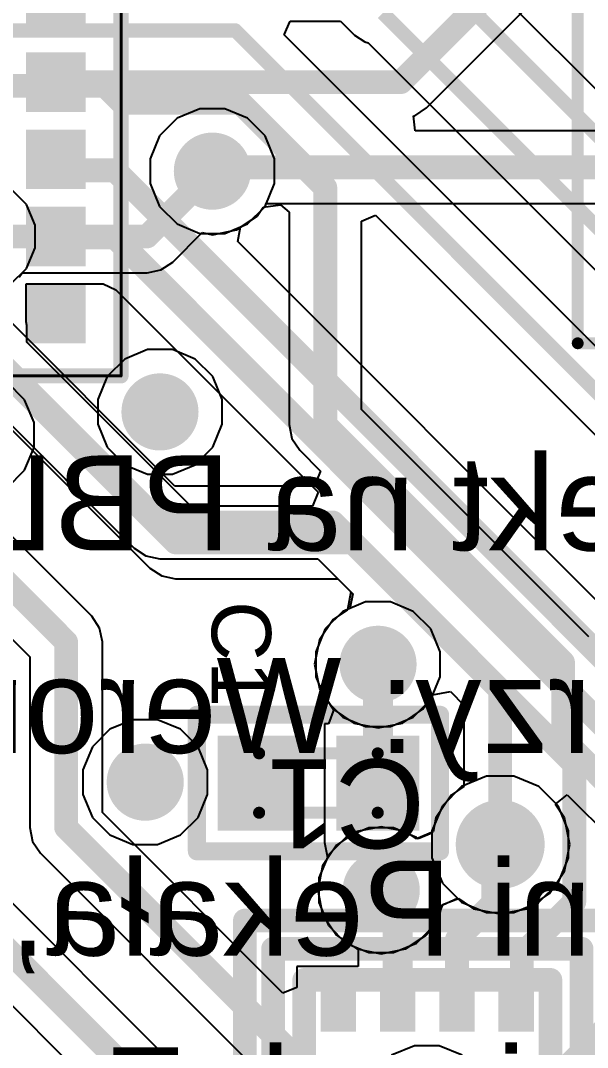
# Model space of a CAD drawing. Header units: inches. Extents: x 0.3 to 52.1, y -1.7 to 36.7.
# Drawn here: x 21.95 to 26.73, y 20.42 to 29.07 of the extents above; entities that cross this region are included whole.
import ezdxf

# ---------------------------------------------------------------- set-up
doc = ezdxf.new("R2010")
doc.units = ezdxf.units.IN
for name, color, linetype in [('Bottom Layer', 5, 'Continuous'), ('Bottom Overlay', 54, 'Continuous'), ('Internal1', 16, 'Continuous'), ('Internal2', 76, 'Continuous'), ('Top Assembly', 216, 'Continuous'), ('Top Component Outline', 6, 'Continuous'), ('Top Layer', 1, 'Continuous'), ('Top Overlay', 2, 'Continuous'), ('Top Paste', 8, 'Continuous'), ('Top Solder', 216, 'Continuous'), ('Via Holes', 16, 'Continuous')]:
    doc.layers.add(name, color=color, linetype=linetype)
doc.styles.add('Arial', font='', dxfattribs={"height": 0.2})
doc.styles.get('Arial').set_extended_font_data('Arial')

# ---------------------------------------------------------------- blocks, each defined once
blk = doc.blocks.new('ECS32712534BCTR_93')
at = {"layer": 'Top Layer'}
for points in [[(-1.8, -0.95), (-1.8, 0.95), (-0.7, 0.95), (-0.7, -0.95)], [(0.7, -0.95), (0.7, 0.95), (1.8, 0.95), (1.8, -0.95)]]:
    blk.add_hatch(color=1, dxfattribs=at).paths.add_polyline_path(points)
at = {"layer": 'Top Paste'}
for points in [[(-1.8, -0.95), (-1.8, 0.95), (-0.7, 0.95), (-0.7, -0.95)], [(0.7, -0.95), (0.7, 0.95), (1.8, 0.95), (1.8, -0.95)]]:
    blk.add_hatch(color=8, dxfattribs=at).paths.add_polyline_path(points)
at = {"layer": 'Top Solder'}
for points in [[(-1.85, -1), (-1.85, 1), (-0.65, 1), (-0.65, -1)], [(0.65, -1), (0.65, 1), (1.85, 1), (1.85, -1)]]:
    blk.add_hatch(color=216, dxfattribs=at).paths.add_polyline_path(points)
at = {"layer": 'Top Assembly'}
for points in [[(-2.8, -1.95, 0.1, 0.1, 0), (-2.8, 1.95, 0.1, 0.1, 0)], [(2.8, 1.95, 0.1, 0.1, 0), (-2.8, 1.95, 0.1, 0.1, 0)], [(2.8, -1.95, 0.1, 0.1, 0), (2.8, 1.95, 0.1, 0.1, 0)], [(2.8, -1.95, 0.1, 0.1, 0), (-2.8, -1.95, 0.1, 0.1, 0)]]:
    blk.add_lwpolyline(points, format="xyseb", dxfattribs=at)
for points in [[(-2.825, 1.95, 0.05, 0.05, 1), (-2.775, 1.95, 0.05, 0.05, 1)], [(-2.825, 1.95, 0.05, 0.05, 1), (-2.775, 1.95, 0.05, 0.05, 1)], [(2.775, 1.95, 0.05, 0.05, 1), (2.825, 1.95, 0.05, 0.05, 1)], [(2.775, 1.95, 0.05, 0.05, 1), (2.825, 1.95, 0.05, 0.05, 1)], [(-2.825, -1.95, 0.05, 0.05, 1), (-2.775, -1.95, 0.05, 0.05, 1)], [(-2.825, -1.95, 0.05, 0.05, 1), (-2.775, -1.95, 0.05, 0.05, 1)], [(2.775, -1.95, 0.05, 0.05, 1), (2.825, -1.95, 0.05, 0.05, 1)], [(2.775, -1.95, 0.05, 0.05, 1), (2.825, -1.95, 0.05, 0.05, 1)]]:
    blk.add_lwpolyline(points, format="xyseb", close=True, dxfattribs=at)
at = {"layer": 'Top Component Outline'}
for points in [[(-1.6, -0.75, 0.1, 0.1, 0), (-1.6, 0.75, 0.1, 0.1, 0)], [(1.6, 0.75, 0.1, 0.1, 0), (-1.6, 0.75, 0.1, 0.1, 0)], [(1.6, -0.75, 0.1, 0.1, 0), (1.6, 0.75, 0.1, 0.1, 0)], [(1.6, -0.75, 0.1, 0.1, 0), (-1.6, -0.75, 0.1, 0.1, 0)]]:
    blk.add_lwpolyline(points, format="xyseb", dxfattribs=at)
for points in [[(-1.625, 0.75, 0.05, 0.05, 1), (-1.575, 0.75, 0.05, 0.05, 1)], [(-1.625, 0.75, 0.05, 0.05, 1), (-1.575, 0.75, 0.05, 0.05, 1)], [(1.575, 0.75, 0.05, 0.05, 1), (1.625, 0.75, 0.05, 0.05, 1)], [(1.575, 0.75, 0.05, 0.05, 1), (1.625, 0.75, 0.05, 0.05, 1)], [(-1.625, -0.75, 0.05, 0.05, 1), (-1.575, -0.75, 0.05, 0.05, 1)], [(-1.625, -0.75, 0.05, 0.05, 1), (-1.575, -0.75, 0.05, 0.05, 1)], [(1.575, -0.75, 0.05, 0.05, 1), (1.625, -0.75, 0.05, 0.05, 1)], [(1.575, -0.75, 0.05, 0.05, 1), (1.625, -0.75, 0.05, 0.05, 1)]]:
    blk.add_lwpolyline(points, format="xyseb", close=True, dxfattribs=at)
at = {"layer": 'Top Overlay'}
for points in [[(0.3, 0.75, 0.2032, 0.2032, 0), (-0.3, 0.75, 0.2032, 0.2032, 0)], [(-2.4, 0, 0.2032, 0.2032, 0), (-2.5, 0, 0.2032, 0.2032, 0)], [(-2.5, 0, 0.2, 0.2, -1), (-2.4, 0, 0.2, 0.2, 0)], [(-2.4, 0, 0.2, 0.2, -1), (-2.5, 0, 0.2, 0.2, 0)], [(0.3, -0.75, 0.2032, 0.2032, 0), (-0.3, -0.75, 0.2032, 0.2032, 0)]]:
    blk.add_lwpolyline(points, format="xyseb", dxfattribs=at)
for points in [[(-0.3508, 0.75, 0.1016, 0.1016, 1), (-0.2492, 0.75, 0.1016, 0.1016, 1)], [(0.2492, 0.75, 0.1016, 0.1016, 1), (0.3508, 0.75, 0.1016, 0.1016, 1)], [(-2.5508, 0, 0.1016, 0.1016, 1), (-2.4492, 0, 0.1016, 0.1016, 1)], [(-2.55, 0, 0.1, 0.1, 1), (-2.45, 0, 0.1, 0.1, 1)], [(-2.55, 0, 0.1, 0.1, 1), (-2.45, 0, 0.1, 0.1, 1)], [(-2.4508, 0, 0.1016, 0.1016, 1), (-2.3492, 0, 0.1016, 0.1016, 1)], [(-2.45, 0, 0.1, 0.1, 1), (-2.35, 0, 0.1, 0.1, 1)], [(-2.45, 0, 0.1, 0.1, 1), (-2.35, 0, 0.1, 0.1, 1)], [(-0.3508, -0.75, 0.1016, 0.1016, 1), (-0.2492, -0.75, 0.1016, 0.1016, 1)], [(0.2492, -0.75, 0.1016, 0.1016, 1), (0.3508, -0.75, 0.1016, 0.1016, 1)]]:
    blk.add_lwpolyline(points, format="xyseb", close=True, dxfattribs=at)
at = {"layer": 'Top Assembly', "style": 'Arial'}
blk.add_text('Y1', height=1, dxfattribs=at).set_placement((-0.5241, -0.325))
blk = doc.blocks.new('FP_BMA456_MFG_98')
at = {"layer": 'Top Layer'}
for points in [[(-0.9, 0.95), (-0.6, 0.95), (-0.6, 0.6), (-0.9, 0.6)], [(-0.4, 0.95), (-0.1, 0.95), (-0.1, 0.6), (-0.4, 0.6)], [(0.1, 0.95), (0.4, 0.95), (0.4, 0.6), (0.1, 0.6)], [(0.6, 0.95), (0.9, 0.95), (0.9, 0.6), (0.6, 0.6)], [(-0.95, 0.4), (-0.6, 0.4), (-0.6, 0.1), (-0.95, 0.1)], [(0.6, 0.4), (0.95, 0.4), (0.95, 0.1), (0.6, 0.1)], [(-0.95, -0.1), (-0.6, -0.1), (-0.6, -0.4), (-0.95, -0.4)], [(0.6, -0.1), (0.95, -0.1), (0.95, -0.4), (0.6, -0.4)], [(-0.9, -0.6), (-0.6, -0.6), (-0.6, -0.95), (-0.9, -0.95)], [(-0.4, -0.6), (-0.1, -0.6), (-0.1, -0.95), (-0.4, -0.95)], [(0.1, -0.6), (0.4, -0.6), (0.4, -0.95), (0.1, -0.95)], [(0.6, -0.6), (0.9, -0.6), (0.9, -0.95), (0.6, -0.95)]]:
    blk.add_hatch(color=1, dxfattribs=at).paths.add_polyline_path(points)
at = {"layer": 'Top Paste'}
for points in [[(-0.9, 0.95), (-0.6, 0.95), (-0.6, 0.6), (-0.9, 0.6)], [(-0.4, 0.95), (-0.1, 0.95), (-0.1, 0.6), (-0.4, 0.6)], [(0.1, 0.95), (0.4, 0.95), (0.4, 0.6), (0.1, 0.6)], [(0.6, 0.95), (0.9, 0.95), (0.9, 0.6), (0.6, 0.6)], [(-0.95, 0.4), (-0.6, 0.4), (-0.6, 0.1), (-0.95, 0.1)], [(0.6, 0.4), (0.95, 0.4), (0.95, 0.1), (0.6, 0.1)], [(-0.95, -0.1), (-0.6, -0.1), (-0.6, -0.4), (-0.95, -0.4)], [(0.6, -0.1), (0.95, -0.1), (0.95, -0.4), (0.6, -0.4)], [(-0.9, -0.6), (-0.6, -0.6), (-0.6, -0.95), (-0.9, -0.95)], [(-0.4, -0.6), (-0.1, -0.6), (-0.1, -0.95), (-0.4, -0.95)], [(0.1, -0.6), (0.4, -0.6), (0.4, -0.95), (0.1, -0.95)], [(0.6, -0.6), (0.9, -0.6), (0.9, -0.95), (0.6, -0.95)]]:
    blk.add_hatch(color=8, dxfattribs=at).paths.add_polyline_path(points)
at = {"layer": 'Top Solder'}
for points in [[(-0.9, 0.95), (-0.6, 0.95), (-0.6, 0.6), (-0.9, 0.6)], [(-0.4, 0.95), (-0.1, 0.95), (-0.1, 0.6), (-0.4, 0.6)], [(0.1, 0.95), (0.4, 0.95), (0.4, 0.6), (0.1, 0.6)], [(0.6, 0.95), (0.9, 0.95), (0.9, 0.6), (0.6, 0.6)], [(-0.95, 0.4), (-0.6, 0.4), (-0.6, 0.1), (-0.95, 0.1)], [(0.6, 0.4), (0.95, 0.4), (0.95, 0.1), (0.6, 0.1)], [(-0.95, -0.1), (-0.6, -0.1), (-0.6, -0.4), (-0.95, -0.4)], [(0.6, -0.1), (0.95, -0.1), (0.95, -0.4), (0.6, -0.4)], [(-0.9, -0.6), (-0.6, -0.6), (-0.6, -0.95), (-0.9, -0.95)], [(-0.4, -0.6), (-0.1, -0.6), (-0.1, -0.95), (-0.4, -0.95)], [(0.1, -0.6), (0.4, -0.6), (0.4, -0.95), (0.1, -0.95)], [(0.6, -0.6), (0.9, -0.6), (0.9, -0.95), (0.6, -0.95)]]:
    blk.add_hatch(color=216, dxfattribs=at).paths.add_polyline_path(points)
at = {"layer": 'Top Assembly'}
for points in [[(1.5375, 1.5375, 0.2, 0.2, 0), (-1.5375, 1.5375, 0.2, 0.2, 0)], [(-1.5375, 1.5375, 0.2, 0.2, 0), (-1.5375, -1.5375, 0.2, 0.2, 0)], [(1.5375, 1.5375, 0.2, 0.2, 0), (-1.5375, 1.5375, 0.2, 0.2, 0)], [(-1.5375, 1.5375, 0.2, 0.2, 0), (-1.5375, -1.5375, 0.2, 0.2, 0)], [(1.5375, 1.5375, 0.2, 0.2, 0), (1.5375, -1.5375, 0.2, 0.2, 0)], [(1.5375, 1.5375, 0.2, 0.2, 0), (1.5375, -1.5375, 0.2, 0.2, 0)], [(1.5375, -1.5375, 0.2, 0.2, 0), (-1.5375, -1.5375, 0.2, 0.2, 0)], [(1.5375, -1.5375, 0.2, 0.2, 0), (-1.5375, -1.5375, 0.2, 0.2, 0)]]:
    blk.add_lwpolyline(points, format="xyseb", dxfattribs=at)
for points in [[(-1.5875, 1.5375, 0.1, 0.1, 1), (-1.4875, 1.5375, 0.1, 0.1, 1)], [(-1.5875, 1.5375, 0.1, 0.1, 1), (-1.4875, 1.5375, 0.1, 0.1, 1)], [(-1.5875, 1.5375, 0.1, 0.1, 1), (-1.4875, 1.5375, 0.1, 0.1, 1)], [(-1.5875, 1.5375, 0.1, 0.1, 1), (-1.4875, 1.5375, 0.1, 0.1, 1)], [(1.4875, 1.5375, 0.1, 0.1, 1), (1.5875, 1.5375, 0.1, 0.1, 1)], [(1.4875, 1.5375, 0.1, 0.1, 1), (1.5875, 1.5375, 0.1, 0.1, 1)], [(1.4875, 1.5375, 0.1, 0.1, 1), (1.5875, 1.5375, 0.1, 0.1, 1)], [(1.4875, 1.5375, 0.1, 0.1, 1), (1.5875, 1.5375, 0.1, 0.1, 1)], [(-1.5875, -1.5375, 0.1, 0.1, 1), (-1.4875, -1.5375, 0.1, 0.1, 1)], [(-1.5875, -1.5375, 0.1, 0.1, 1), (-1.4875, -1.5375, 0.1, 0.1, 1)], [(-1.5875, -1.5375, 0.1, 0.1, 1), (-1.4875, -1.5375, 0.1, 0.1, 1)], [(-1.5875, -1.5375, 0.1, 0.1, 1), (-1.4875, -1.5375, 0.1, 0.1, 1)], [(1.4875, -1.5375, 0.1, 0.1, 1), (1.5875, -1.5375, 0.1, 0.1, 1)], [(1.4875, -1.5375, 0.1, 0.1, 1), (1.5875, -1.5375, 0.1, 0.1, 1)], [(1.4875, -1.5375, 0.1, 0.1, 1), (1.5875, -1.5375, 0.1, 0.1, 1)], [(1.4875, -1.5375, 0.1, 0.1, 1), (1.5875, -1.5375, 0.1, 0.1, 1)]]:
    blk.add_lwpolyline(points, format="xyseb", close=True, dxfattribs=at)
at = {"layer": 'Top Component Outline'}
for points in [[(-1.0375, 1.0375, 0.2, 0.2, 0), (-1.0375, -1.0375, 0.2, 0.2, 0)], [(1.0375, 1.0375, 0.2, 0.2, 0), (-1.0375, 1.0375, 0.2, 0.2, 0)], [(1.0375, 1.0375, 0.2, 0.2, 0), (1.0375, -1.0375, 0.2, 0.2, 0)], [(1.0375, -1.0375, 0.2, 0.2, 0), (-1.0375, -1.0375, 0.2, 0.2, 0)]]:
    blk.add_lwpolyline(points, format="xyseb", dxfattribs=at)
for points in [[(-1.0875, 1.0375, 0.1, 0.1, 1), (-0.9875, 1.0375, 0.1, 0.1, 1)], [(-1.0875, 1.0375, 0.1, 0.1, 1), (-0.9875, 1.0375, 0.1, 0.1, 1)], [(0.9875, 1.0375, 0.1, 0.1, 1), (1.0875, 1.0375, 0.1, 0.1, 1)], [(0.9875, 1.0375, 0.1, 0.1, 1), (1.0875, 1.0375, 0.1, 0.1, 1)], [(-1.0875, -1.0375, 0.1, 0.1, 1), (-0.9875, -1.0375, 0.1, 0.1, 1)], [(-1.0875, -1.0375, 0.1, 0.1, 1), (-0.9875, -1.0375, 0.1, 0.1, 1)], [(0.9875, -1.0375, 0.1, 0.1, 1), (1.0875, -1.0375, 0.1, 0.1, 1)], [(0.9875, -1.0375, 0.1, 0.1, 1), (1.0875, -1.0375, 0.1, 0.1, 1)]]:
    blk.add_lwpolyline(points, format="xyseb", close=True, dxfattribs=at)
at = {"layer": 'Top Overlay'}
for points in [[(1.3, 1.3, 0.2, 0.2, 0), (-1.3, 1.3, 0.2, 0.2, 0)], [(-1.3, 1.3, 0.2, 0.2, 0), (-1.3, -1.3, 0.2, 0.2, 0)], [(1.3, 1.3, 0.2, 0.2, 0), (1.3, -1.3, 0.2, 0.2, 0)], [(1.3, -1.3, 0.2, 0.2, 0), (-1.3, -1.3, 0.2, 0.2, 0)]]:
    blk.add_lwpolyline(points, format="xyseb", dxfattribs=at)
for points in [[(-1.35, 1.3, 0.1, 0.1, 1), (-1.25, 1.3, 0.1, 0.1, 1)], [(-1.35, 1.3, 0.1, 0.1, 1), (-1.25, 1.3, 0.1, 0.1, 1)], [(1.25, 1.3, 0.1, 0.1, 1), (1.35, 1.3, 0.1, 0.1, 1)], [(1.25, 1.3, 0.1, 0.1, 1), (1.35, 1.3, 0.1, 0.1, 1)], [(-1.8125, -0.95, 0.25, 0.25, 1), (-2.0625, -0.95, 0.25, 0.25, 1)], [(-2.125, -0.95, 0.125, 0.125, 1), (-2, -0.95, 0.125, 0.125, 1)], [(-1.875, -0.95, 0.125, 0.125, 1), (-1.75, -0.95, 0.125, 0.125, 1)], [(-1.35, -1.3, 0.1, 0.1, 1), (-1.25, -1.3, 0.1, 0.1, 1)], [(-1.35, -1.3, 0.1, 0.1, 1), (-1.25, -1.3, 0.1, 0.1, 1)], [(1.25, -1.3, 0.1, 0.1, 1), (1.35, -1.3, 0.1, 0.1, 1)], [(1.25, -1.3, 0.1, 0.1, 1), (1.35, -1.3, 0.1, 0.1, 1)]]:
    blk.add_lwpolyline(points, format="xyseb", close=True, dxfattribs=at)
at = {"layer": 'Top Assembly', "style": 'Arial'}
blk.add_text('U1', height=1, dxfattribs=at).set_placement((0, 0.0105))
blk = doc.blocks.new('0402_CAP_REFLOW_123')
at = {"layer": 'Top Layer'}
for points in [[(-0.75, 0.3), (-0.25, 0.3), (-0.25, -0.3), (-0.75, -0.3)], [(0.25, 0.3), (0.75, 0.3), (0.75, -0.3), (0.25, -0.3)]]:
    blk.add_hatch(color=1, dxfattribs=at).paths.add_polyline_path(points)
at = {"layer": 'Top Paste'}
for points in [[(-0.72, 0.27), (-0.28, 0.27), (-0.28, -0.27), (-0.72, -0.27)], [(0.28, 0.27), (0.72, 0.27), (0.72, -0.27), (0.28, -0.27)]]:
    blk.add_hatch(color=8, dxfattribs=at).paths.add_polyline_path(points)
at = {"layer": 'Top Solder'}
for points in [[(-0.85, 0.4), (-0.15, 0.4), (-0.15, -0.4), (-0.85, -0.4)], [(0.15, 0.4), (0.85, 0.4), (0.85, -0.4), (0.15, -0.4)]]:
    blk.add_hatch(color=216, dxfattribs=at).paths.add_polyline_path(points)
at = {"layer": 'Top Assembly'}
for points in [[(-1.025, 0.575, 0.15, 0.15, 0), (-1.025, -0.575, 0.15, 0.15, 0)], [(1.025, 0.575, 0.15, 0.15, 0), (-1.025, 0.575, 0.15, 0.15, 0)], [(1.025, 0.575, 0.15, 0.15, 0), (1.025, -0.575, 0.15, 0.15, 0)], [(1.025, -0.575, 0.15, 0.15, 0), (-1.025, -0.575, 0.15, 0.15, 0)]]:
    blk.add_lwpolyline(points, format="xyseb", dxfattribs=at)
for points in [[(-1.0625, 0.575, 0.075, 0.075, 1), (-0.9875, 0.575, 0.075, 0.075, 1)], [(-1.0625, 0.575, 0.075, 0.075, 1), (-0.9875, 0.575, 0.075, 0.075, 1)], [(0.9875, 0.575, 0.075, 0.075, 1), (1.0625, 0.575, 0.075, 0.075, 1)], [(0.9875, 0.575, 0.075, 0.075, 1), (1.0625, 0.575, 0.075, 0.075, 1)], [(-1.0625, -0.575, 0.075, 0.075, 1), (-0.9875, -0.575, 0.075, 0.075, 1)], [(-1.0625, -0.575, 0.075, 0.075, 1), (-0.9875, -0.575, 0.075, 0.075, 1)], [(0.9875, -0.575, 0.075, 0.075, 1), (1.0625, -0.575, 0.075, 0.075, 1)], [(0.9875, -0.575, 0.075, 0.075, 1), (1.0625, -0.575, 0.075, 0.075, 1)]]:
    blk.add_lwpolyline(points, format="xyseb", close=True, dxfattribs=at)
at = {"layer": 'Top Component Outline'}
for points in [[(0.5002, 0.2502, 0.1016, 0.1016, 0), (-0.4998, 0.2502, 0.1016, 0.1016, 0)], [(-0.4998, 0.2502, 0.1016, 0.1016, 0), (-0.4998, -0.2499, 0.1016, 0.1016, 0)], [(0.5002, 0.2502, 0.1016, 0.1016, 0), (0.5002, -0.2499, 0.1016, 0.1016, 0)], [(0.5002, -0.2499, 0.1016, 0.1016, 0), (-0.4998, -0.2499, 0.1016, 0.1016, 0)]]:
    blk.add_lwpolyline(points, format="xyseb", dxfattribs=at)
for points in [[(-0.5252, 0.2502, 0.0508, 0.0508, 1), (-0.4744, 0.2502, 0.0508, 0.0508, 1)], [(-0.5252, 0.2502, 0.0508, 0.0508, 1), (-0.4744, 0.2502, 0.0508, 0.0508, 1)], [(0.4748, 0.2502, 0.0508, 0.0508, 1), (0.5256, 0.2502, 0.0508, 0.0508, 1)], [(0.4748, 0.2502, 0.0508, 0.0508, 1), (0.5256, 0.2502, 0.0508, 0.0508, 1)], [(-0.5252, -0.2499, 0.0508, 0.0508, 1), (-0.4744, -0.2499, 0.0508, 0.0508, 1)], [(-0.5252, -0.2499, 0.0508, 0.0508, 1), (-0.4744, -0.2499, 0.0508, 0.0508, 1)], [(0.4748, -0.2499, 0.0508, 0.0508, 1), (0.5256, -0.2499, 0.0508, 0.0508, 1)], [(0.4748, -0.2499, 0.0508, 0.0508, 1), (0.5256, -0.2499, 0.0508, 0.0508, 1)]]:
    blk.add_lwpolyline(points, format="xyseb", close=True, dxfattribs=at)
at = {"layer": 'Top Overlay'}
for points in [[(-1.025, 0.575, 0.1524, 0.1524, 0), (-1.025, -0.575, 0.1524, 0.1524, 0)], [(1.025, 0.575, 0.1524, 0.1524, 0), (-1.025, 0.575, 0.1524, 0.1524, 0)], [(1.025, 0.575, 0.1524, 0.1524, 0), (1.025, -0.575, 0.1524, 0.1524, 0)], [(1.025, -0.575, 0.1524, 0.1524, 0), (-1.025, -0.575, 0.1524, 0.1524, 0)]]:
    blk.add_lwpolyline(points, format="xyseb", dxfattribs=at)
for points in [[(-1.0631, 0.575, 0.0762, 0.0762, 1), (-0.9869, 0.575, 0.0762, 0.0762, 1)], [(-1.0631, 0.575, 0.0762, 0.0762, 1), (-0.9869, 0.575, 0.0762, 0.0762, 1)], [(0.9869, 0.575, 0.0762, 0.0762, 1), (1.0631, 0.575, 0.0762, 0.0762, 1)], [(0.9869, 0.575, 0.0762, 0.0762, 1), (1.0631, 0.575, 0.0762, 0.0762, 1)], [(-1.0631, -0.575, 0.0762, 0.0762, 1), (-0.9869, -0.575, 0.0762, 0.0762, 1)], [(-1.0631, -0.575, 0.0762, 0.0762, 1), (-0.9869, -0.575, 0.0762, 0.0762, 1)], [(0.9869, -0.575, 0.0762, 0.0762, 1), (1.0631, -0.575, 0.0762, 0.0762, 1)], [(0.9869, -0.575, 0.0762, 0.0762, 1), (1.0631, -0.575, 0.0762, 0.0762, 1)]]:
    blk.add_lwpolyline(points, format="xyseb", close=True, dxfattribs=at)
at = {"layer": 'Top Assembly', "style": 'Arial'}
blk.add_text('C1', height=0.75, dxfattribs=at).set_placement((-0.9, -0.2))
blk = doc.blocks.new('BL635U_150')
at = {"layer": 'Top Layer'}
for points in [[(-2.7675, -2.4), (-2.3675, -2.4), (-2.3675, -2.8), (-2.7675, -2.8)], [(-2.1175, -2.4), (-1.7175, -2.4), (-1.7175, -2.8), (-2.1175, -2.8)], [(-1.4675, -2.4), (-1.0675, -2.4), (-1.0675, -2.8), (-1.4675, -2.8)], [(-0.8175, -2.4), (-0.4175, -2.4), (-0.4175, -2.8), (-0.8175, -2.8)], [(-0.1675, -2.4), (0.2325, -2.4), (0.2325, -2.8), (-0.1675, -2.8)]]:
    blk.add_hatch(color=1, dxfattribs=at).paths.add_polyline_path(points)
at = {"layer": 'Top Paste'}
for points in [[(-2.7675, -2.4), (-2.3675, -2.4), (-2.3675, -2.8), (-2.7675, -2.8)], [(-2.1175, -2.4), (-1.7175, -2.4), (-1.7175, -2.8), (-2.1175, -2.8)], [(-1.4675, -2.4), (-1.0675, -2.4), (-1.0675, -2.8), (-1.4675, -2.8)], [(-0.8175, -2.4), (-0.4175, -2.4), (-0.4175, -2.8), (-0.8175, -2.8)], [(-0.1675, -2.4), (0.2325, -2.4), (0.2325, -2.8), (-0.1675, -2.8)]]:
    blk.add_hatch(color=8, dxfattribs=at).paths.add_polyline_path(points)
at = {"layer": 'Top Solder'}
for points in [[(-2.8183, -2.3492), (-2.3167, -2.3492), (-2.3167, -2.8508), (-2.8183, -2.8508)], [(-2.1683, -2.3492), (-1.6667, -2.3492), (-1.6667, -2.8508), (-2.1683, -2.8508)], [(-1.5183, -2.3492), (-1.0167, -2.3492), (-1.0167, -2.8508), (-1.5183, -2.8508)], [(-0.8683, -2.3492), (-0.3667, -2.3492), (-0.3667, -2.8508), (-0.8683, -2.8508)], [(-0.2183, -2.3492), (0.2833, -2.3492), (0.2833, -2.8508), (-0.2183, -2.8508)]]:
    blk.add_hatch(color=216, dxfattribs=at).paths.add_polyline_path(points)
at = {"layer": 'Top Assembly'}
for points in [[(-3.0925, 3.15, 0.025, 0.025, 0), (-3.0925, -3.15, 0.025, 0.025, 0)], [(-3.0925, -3.15, 0.025, 0.025, 0), (5.5075, -3.15, 0.025, 0.025, 0)]]:
    blk.add_lwpolyline(points, format="xyseb", dxfattribs=at)
blk.add_lwpolyline([(-3.0988, -3.15, 0.0125, 0.0125, 1), (-3.0862, -3.15, 0.0125, 0.0125, 1)], format="xyseb", close=True, dxfattribs=at)
blk.add_lwpolyline([(-3.0988, -3.15, 0.0125, 0.0125, 1), (-3.0862, -3.15, 0.0125, 0.0125, 1)], format="xyseb", close=True, dxfattribs=at)
at = {"layer": 'Top Overlay'}
for points in [[(-3.0925, 3.15, 0.127, 0.127, 0), (-3.0925, -3.15, 0.127, 0.127, 0)], [(-3.0925, -3.15, 0.127, 0.127, 0), (5.5075, -3.15, 0.127, 0.127, 0)]]:
    blk.add_lwpolyline(points, format="xyseb", dxfattribs=at)
blk.add_lwpolyline([(-3.1243, -3.15, 0.0635, 0.0635, 1), (-3.0608, -3.15, 0.0635, 0.0635, 1)], format="xyseb", close=True, dxfattribs=at)
blk.add_lwpolyline([(-3.1243, -3.15, 0.0635, 0.0635, 1), (-3.0608, -3.15, 0.0635, 0.0635, 1)], format="xyseb", close=True, dxfattribs=at)

msp = doc.modelspace()

# ---------------------------------------------------------------- hatches: boundary and pattern name
at = {"layer": 'Bottom Layer'}
h = msp.add_hatch(color=5, dxfattribs=at)
edge = h.paths.add_edge_path()
edge.add_arc((23.5699, 27.8002), 0.325, 0, 360)
h = msp.add_hatch(color=5, dxfattribs=at)
edge = h.paths.add_edge_path()
edge.add_arc((23.1283, 25.7718), 0.325, 0, 360)
h = msp.add_hatch(color=5, dxfattribs=at)
edge = h.paths.add_edge_path()
edge.add_arc((24.9667, 23.6457), 0.325, 0, 360)
h = msp.add_hatch(color=5, dxfattribs=at)
edge = h.paths.add_edge_path()
edge.add_arc((23.0042, 22.6529), 0.325, 0, 360)
h = msp.add_hatch(color=5, dxfattribs=at)
edge = h.paths.add_edge_path()
edge.add_arc((25.9964, 22.1285), 0.375, 0, 360)
h = msp.add_hatch(color=5, dxfattribs=at)
edge = h.paths.add_edge_path()
edge.add_arc((24.9937, 21.7424), 0.325, 0, 360)
at = {"layer": 'Internal1'}
h = msp.add_hatch(color=16, dxfattribs=at)
edge = h.paths.add_edge_path()
edge.add_arc((23.5699, 27.8002), 0.325, 0, 360)
h = msp.add_hatch(color=16, dxfattribs=at)
edge = h.paths.add_edge_path()
edge.add_arc((23.1283, 25.7718), 0.325, 0, 360)
h = msp.add_hatch(color=16, dxfattribs=at)
edge = h.paths.add_edge_path()
edge.add_arc((24.9667, 23.6457), 0.325, 0, 360)
h = msp.add_hatch(color=16, dxfattribs=at)
edge = h.paths.add_edge_path()
edge.add_arc((23.0042, 22.6529), 0.325, 0, 360)
h = msp.add_hatch(color=16, dxfattribs=at)
edge = h.paths.add_edge_path()
edge.add_arc((25.9964, 22.1285), 0.375, 0, 360)
h = msp.add_hatch(color=16, dxfattribs=at)
edge = h.paths.add_edge_path()
edge.add_arc((24.9937, 21.7424), 0.325, 0, 360)
at = {"layer": 'Internal2'}
h = msp.add_hatch(color=76, dxfattribs=at)
edge = h.paths.add_edge_path()
edge.add_arc((23.5699, 27.8002), 0.325, 0, 360)
h = msp.add_hatch(color=76, dxfattribs=at)
edge = h.paths.add_edge_path()
edge.add_arc((23.1283, 25.7718), 0.325, 0, 360)
h = msp.add_hatch(color=76, dxfattribs=at)
edge = h.paths.add_edge_path()
edge.add_arc((24.9667, 23.6457), 0.325, 0, 360)
h = msp.add_hatch(color=76, dxfattribs=at)
edge = h.paths.add_edge_path()
edge.add_arc((23.0042, 22.6529), 0.325, 0, 360)
h = msp.add_hatch(color=76, dxfattribs=at)
edge = h.paths.add_edge_path()
edge.add_arc((25.9964, 22.1285), 0.375, 0, 360)
h = msp.add_hatch(color=76, dxfattribs=at)
edge = h.paths.add_edge_path()
edge.add_arc((24.9937, 21.7424), 0.325, 0, 360)
at = {"layer": 'Top Layer'}
h = msp.add_hatch(color=1, dxfattribs=at)
edge = h.paths.add_edge_path()
edge.add_arc((23.5699, 27.8002), 0.325, 0, 360)
h = msp.add_hatch(color=1, dxfattribs=at)
edge = h.paths.add_edge_path()
edge.add_arc((23.1283, 25.7718), 0.325, 0, 360)
h = msp.add_hatch(color=1, dxfattribs=at)
edge = h.paths.add_edge_path()
edge.add_arc((24.9667, 23.6457), 0.325, 0, 360)
h = msp.add_hatch(color=1, dxfattribs=at)
edge = h.paths.add_edge_path()
edge.add_arc((23.0042, 22.6529), 0.325, 0, 360)
h = msp.add_hatch(color=1, dxfattribs=at)
edge = h.paths.add_edge_path()
edge.add_arc((25.9964, 22.1285), 0.375, 0, 360)
h = msp.add_hatch(color=1, dxfattribs=at)
edge = h.paths.add_edge_path()
edge.add_arc((24.9937, 21.7424), 0.325, 0, 360)
at = {"layer": 'Via Holes'}
h = msp.add_hatch(color=7, dxfattribs=at)
edge = h.paths.add_edge_path()
edge.add_arc((23.5699, 27.8002), 0.15, 0, 360)
h = msp.add_hatch(color=7, dxfattribs=at)
edge = h.paths.add_edge_path()
edge.add_arc((23.1283, 25.7718), 0.175, 0, 360)
h = msp.add_hatch(color=7, dxfattribs=at)
edge = h.paths.add_edge_path()
edge.add_arc((24.9667, 23.6457), 0.175, 0, 360)
h = msp.add_hatch(color=7, dxfattribs=at)
edge = h.paths.add_edge_path()
edge.add_arc((23.0042, 22.6529), 0.175, 0, 360)
h = msp.add_hatch(color=7, dxfattribs=at)
edge = h.paths.add_edge_path()
edge.add_arc((25.9964, 22.1285), 0.175, 0, 360)
h = msp.add_hatch(color=7, dxfattribs=at)
edge = h.paths.add_edge_path()
edge.add_arc((24.9937, 21.7424), 0.175, 0, 360)

# ---------------------------------------------------------------- linework, layer by layer
at = {"layer": 'Bottom Layer'}
for p, q in [((28.0805, 27.2103), (25.7491, 29.5417)), ((24.1764, 28.9474), (24.225, 29.0647)), ((24.225, 29.0647), (24.649, 29.0647)), ((24.649, 29.0647), (24.7681, 28.9456)), ((28.2338, 24.89), (24.1764, 28.9474)), ((24.7681, 28.9456), (24.7681, 28.9456)), ((24.7681, 28.9456), (24.8541, 28.8881)), ((24.8541, 28.8881), (24.8827, 28.8824)), ((24.8827, 28.8824), (28.5526, 25.2125)), ((23.9976, 27.4954), (24.1436, 27.5175)), ((24.1436, 27.5175), (24.2166, 27.4554)), ((23.9484, 27.4217), (23.9976, 27.4954)), ((24.2166, 27.4554), (24.2166, 25.6652)), ((24.8283, 27.3797), (24.9457, 27.4283)), ((24.9457, 27.4283), (27.7813, 24.5927)), ((23.7747, 27.3057), (23.9484, 27.4217)), ((24.8283, 25.7919), (24.8283, 27.3797)), ((23.2359, 27.0337), (23.4842, 27.282)), ((23.4842, 27.282), (23.5699, 27.2649)), ((23.5699, 27.2649), (23.7747, 27.3057)), ((23.1367, 26.9674), (23.2359, 27.0337)), ((21.9425, 26.9076), (21.9669, 26.9441)), ((21.9669, 26.9441), (23.0196, 26.9441)), ((23.0196, 26.9441), (23.0197, 26.9441)), ((23.0197, 26.9441), (23.1367, 26.9674)), ((20.7587, 26.7766), (22.9108, 24.6246)), ((23.2538, 25.1467), (21.7243, 26.6762)), ((26.7429, 23.8773), (24.8283, 25.7919)), ((24.2166, 25.6652), (24.2166, 25.6652)), ((24.2166, 25.6652), (24.2399, 25.5481)), ((24.2399, 25.5481), (24.3062, 25.4489)), ((24.3062, 25.4489), (24.4813, 25.2737)), ((24.4813, 25.2737), (24.4287, 25.1467)), ((24.4287, 25.1467), (23.2538, 25.1467)), ((22.9108, 24.6246), (22.9108, 24.6246)), ((22.9108, 24.6246), (23.01, 24.5583)), ((23.01, 24.5583), (23.1271, 24.535)), ((23.1271, 24.535), (23.1271, 24.535)), ((23.1271, 24.535), (24.458, 24.535)), ((24.458, 24.535), (24.7379, 24.2551)), ((24.7379, 24.2551), (24.7087, 24.1047)), ((24.7087, 24.1047), (24.5882, 24.0242)), ((24.5882, 24.0242), (24.4721, 23.8505)), ((24.4721, 23.8505), (24.4314, 23.6457)), ((24.4314, 23.6457), (24.4721, 23.4408)), ((24.4721, 23.4408), (24.5882, 23.2672)), ((25.3452, 23.2672), (25.4257, 23.3877)), ((25.4257, 23.3877), (25.5761, 23.4169)), ((25.5761, 23.4169), (25.6905, 23.3025)), ((25.6905, 23.3025), (25.6905, 22.6157)), ((24.5882, 23.2672), (24.7618, 23.1511)), ((25.1715, 23.1511), (25.3452, 23.2672)), ((24.7618, 23.1511), (24.9667, 23.1104)), ((24.9667, 23.1104), (25.1715, 23.1511)), ((23.2014, 20.3165), (20.4959, 23.0221)), ((19.9737, 22.6791), (22.7689, 19.8839)), ((25.6905, 22.6157), (25.5818, 22.5431)), ((25.5818, 22.5431), (25.4547, 22.3529)), ((26.4624, 22.4661), (26.561, 22.547)), ((26.561, 22.547), (29.1921, 19.9159)), ((26.538, 22.3529), (26.4624, 22.4661)), ((25.4547, 22.3529), (25.4311, 22.2343)), ((26.5826, 22.1285), (26.538, 22.3529)), ((24.7889, 22.2369), (24.6152, 22.1209)), ((24.9937, 22.2777), (24.7889, 22.2369)), ((25.1986, 22.2369), (24.9937, 22.2777)), ((25.29, 22.1758), (25.1986, 22.2369)), ((25.4311, 22.2343), (25.29, 22.1758)), ((24.6152, 22.1209), (24.4992, 21.9473)), ((26.538, 21.9042), (26.5826, 22.1285)), ((24.4992, 21.9473), (24.4584, 21.7424)), ((26.4109, 21.714), (26.538, 21.9042)), ((24.4584, 21.7424), (24.4992, 21.5376)), ((26.2207, 21.5869), (26.4109, 21.714)), ((25.5044, 21.6187), (25.6445, 21.6721)), ((25.6445, 21.6721), (25.772, 21.5869)), ((25.4883, 21.5376), (25.5044, 21.6187)), ((25.772, 21.5869), (25.9964, 21.5423)), ((25.9964, 21.5423), (26.2207, 21.5869)), ((24.4992, 21.5376), (24.6152, 21.3639)), ((25.3722, 21.3639), (25.4883, 21.5376)), ((24.6152, 21.3639), (24.7889, 21.2479)), ((25.1986, 21.2479), (25.3722, 21.3639)), ((24.7889, 21.2479), (24.9937, 21.2071)), ((24.9937, 21.2071), (25.1986, 21.2479))]:
    msp.add_line(p, q, dxfattribs=at)
for points in [[(25.1979, 29.718, 0.12, 0.12, 0), (28.0285, 26.8874, 0.12, 0.12, 0)], [(25.007, 29.133, 0.12, 0.12, 0), (28.8923, 25.2478, 0.12, 0.12, 0)], [(19.7256, 28.9854, 0.12, 0.12, 0), (23.7636, 28.9854, 0.12, 0.12, 0)], [(23.7636, 28.9854, 0.12, 0.12, 0), (28.0464, 24.7026, 0.12, 0.12, 0)], [(20.568, 28.5184, 0.2, 0.2, 0), (22.6654, 28.5184, 0.2, 0.2, 0)], [(22.6654, 28.5184, 0.2, 0.2, 0), (22.8086, 28.3752, 0.2, 0.2, 0)], [(22.8086, 28.3752, 0.2, 0.2, 0), (23.808, 28.3752, 0.2, 0.2, 0)], [(23.808, 28.3752, 0.2, 0.2, 0), (24.5225, 27.6608, 0.2, 0.2, 0)], [(23.0197, 27.25, 0.2, 0.2, 0), (23.5699, 27.8002, 0.2, 0.2, 0)], [(24.5225, 25.6652, 0.2, 0.2, 0), (24.5225, 27.6608, 0.2, 0.2, 0)], [(21.6, 27.25, 0.2, 0.2, 0), (23.0197, 27.25, 0.2, 0.2, 0)], [(20.975, 26.9929, 0.2, 0.2, 0), (23.1271, 24.8409, 0.2, 0.2, 0)], [(24.5225, 25.6652, 0.2, 0.2, 0), (26.5266, 23.661, 0.2, 0.2, 0)], [(23.1271, 24.8409, 0.2, 0.2, 0), (24.5847, 24.8409, 0.2, 0.2, 0)], [(24.5847, 24.8409, 0.2, 0.2, 0), (25.9964, 23.4292, 0.2, 0.2, 0)], [(26.5266, 23.014, 0.2, 0.2, 0), (26.5266, 23.661, 0.2, 0.2, 0)], [(25.9964, 22.1285, 0.2, 0.2, 0), (25.9964, 23.4292, 0.2, 0.2, 0)], [(26.5266, 23.014, 0.2, 0.2, 0), (29.7529, 19.7877, 0.2, 0.2, 0)], [(20.19, 22.8954, 0.2, 0.2, 0), (23.3296, 19.7557, 0.2, 0.2, 0)]]:
    msp.add_lwpolyline(points, format="xyseb", dxfattribs=at)
for points in [[(23.7336, 28.9854, 0.06, 0.06, 1), (23.7936, 28.9854, 0.06, 0.06, 1)], [(23.7336, 28.9854, 0.06, 0.06, 1), (23.7936, 28.9854, 0.06, 0.06, 1)], [(22.6154, 28.5184, 0.1, 0.1, 1), (22.7154, 28.5184, 0.1, 0.1, 1)], [(22.6154, 28.5184, 0.1, 0.1, 1), (22.7154, 28.5184, 0.1, 0.1, 1)], [(22.7586, 28.3752, 0.1, 0.1, 1), (22.8586, 28.3752, 0.1, 0.1, 1)], [(22.7586, 28.3752, 0.1, 0.1, 1), (22.8586, 28.3752, 0.1, 0.1, 1)], [(23.758, 28.3752, 0.1, 0.1, 1), (23.858, 28.3752, 0.1, 0.1, 1)], [(23.758, 28.3752, 0.1, 0.1, 1), (23.858, 28.3752, 0.1, 0.1, 1)], [(23.5199, 27.8002, 0.1, 0.1, 1), (23.6199, 27.8002, 0.1, 0.1, 1)], [(24.4725, 27.6608, 0.1, 0.1, 1), (24.5725, 27.6608, 0.1, 0.1, 1)], [(24.4725, 27.6608, 0.1, 0.1, 1), (24.5725, 27.6608, 0.1, 0.1, 1)], [(22.9697, 27.25, 0.1, 0.1, 1), (23.0697, 27.25, 0.1, 0.1, 1)], [(22.9697, 27.25, 0.1, 0.1, 1), (23.0697, 27.25, 0.1, 0.1, 1)], [(24.4725, 25.6652, 0.1, 0.1, 1), (24.5725, 25.6652, 0.1, 0.1, 1)], [(24.4725, 25.6652, 0.1, 0.1, 1), (24.5725, 25.6652, 0.1, 0.1, 1)], [(23.0771, 24.8409, 0.1, 0.1, 1), (23.1771, 24.8409, 0.1, 0.1, 1)], [(23.0771, 24.8409, 0.1, 0.1, 1), (23.1771, 24.8409, 0.1, 0.1, 1)], [(24.5347, 24.8409, 0.1, 0.1, 1), (24.6347, 24.8409, 0.1, 0.1, 1)], [(24.5347, 24.8409, 0.1, 0.1, 1), (24.6347, 24.8409, 0.1, 0.1, 1)], [(26.4766, 23.661, 0.1, 0.1, 1), (26.5766, 23.661, 0.1, 0.1, 1)], [(26.4766, 23.661, 0.1, 0.1, 1), (26.5766, 23.661, 0.1, 0.1, 1)], [(25.9464, 23.4292, 0.1, 0.1, 1), (26.0464, 23.4292, 0.1, 0.1, 1)], [(25.9464, 23.4292, 0.1, 0.1, 1), (26.0464, 23.4292, 0.1, 0.1, 1)], [(26.4766, 23.014, 0.1, 0.1, 1), (26.5766, 23.014, 0.1, 0.1, 1)], [(26.4766, 23.014, 0.1, 0.1, 1), (26.5766, 23.014, 0.1, 0.1, 1)], [(25.9464, 22.1285, 0.1, 0.1, 1), (26.0464, 22.1285, 0.1, 0.1, 1)]]:
    msp.add_lwpolyline(points, format="xyseb", close=True, dxfattribs=at)
at = {"layer": 'Internal1'}
for p, q in [((23.4654, 28.3252), (23.2725, 28.2453)), ((23.6743, 28.3252), (23.4654, 28.3252)), ((23.8672, 28.2453), (23.6743, 28.3252)), ((23.2725, 28.2453), (23.1248, 28.0976)), ((24.0149, 28.0976), (23.8672, 28.2453)), ((23.1248, 28.0976), (23.0449, 27.9046)), ((24.0949, 27.9046), (24.0149, 28.0976)), ((23.0449, 27.9046), (23.0449, 27.6958)), ((24.0949, 27.6958), (24.0949, 27.9046)), ((23.0449, 27.6958), (23.1248, 27.5028)), ((24.0149, 27.5028), (24.0949, 27.6958)), ((22.0027, 27.5191), (21.8691, 27.6527)), ((22.075, 27.3445), (22.0027, 27.5191)), ((23.1248, 27.5028), (23.2725, 27.3551)), ((23.8672, 27.3551), (24.0149, 27.5028)), ((22.075, 27.1555), (22.075, 27.3445)), ((23.2725, 27.3551), (23.4654, 27.2752)), ((23.6743, 27.2752), (23.8672, 27.3551)), ((23.4654, 27.2752), (23.6743, 27.2752)), ((22.0027, 26.9809), (22.075, 27.1555)), ((21.8691, 26.8473), (22.0027, 26.9809)), ((24.8622, 24.1707), (24.6693, 24.0907)), ((25.0711, 24.1707), (24.8622, 24.1707)), ((25.2641, 24.0907), (25.0711, 24.1707)), ((24.6693, 24.0907), (24.5216, 23.9431)), ((25.4117, 23.9431), (25.2641, 24.0907)), ((24.5216, 23.9431), (24.4417, 23.7501)), ((25.4917, 23.7501), (25.4117, 23.9431)), ((24.4417, 23.7501), (24.4417, 23.5412)), ((25.4917, 23.5412), (25.4917, 23.7501)), ((24.4417, 23.5412), (24.5216, 23.3483)), ((25.4117, 23.3483), (25.4917, 23.5412)), ((24.5216, 23.3483), (24.6693, 23.2006)), ((25.2641, 23.2006), (25.4117, 23.3483)), ((24.6693, 23.2006), (24.8622, 23.1207)), ((25.0711, 23.1207), (25.2641, 23.2006)), ((24.8622, 23.1207), (25.0711, 23.1207)), ((25.882, 22.7035), (25.6706, 22.616)), ((26.1107, 22.7035), (25.882, 22.7035)), ((26.3221, 22.616), (26.1107, 22.7035)), ((25.6706, 22.616), (25.5089, 22.4542)), ((26.4838, 22.4542), (26.3221, 22.616)), ((25.5089, 22.4542), (25.4214, 22.2429)), ((26.5714, 22.2429), (26.4838, 22.4542)), ((24.8893, 22.2674), (24.6963, 22.1875)), ((25.0981, 22.2674), (24.8893, 22.2674)), ((25.2911, 22.1875), (25.0981, 22.2674)), ((25.4214, 22.2429), (25.4214, 22.2232)), ((26.5714, 22.0142), (26.5714, 22.2429)), ((24.6963, 22.1875), (24.5486, 22.0398)), ((25.304, 22.1746), (25.2911, 22.1875)), ((25.4214, 22.2232), (25.304, 22.1746)), ((24.5486, 22.0398), (24.4687, 21.8468)), ((26.4838, 21.8028), (26.5714, 22.0142)), ((24.4687, 21.8468), (24.4687, 21.638)), ((26.3221, 21.6411), (26.4838, 21.8028)), ((24.4687, 21.638), (24.5486, 21.445)), ((25.5115, 21.6206), (25.636, 21.6757)), ((25.636, 21.6757), (25.6706, 21.6411)), ((25.6706, 21.6411), (25.882, 21.5535)), ((26.1107, 21.5535), (26.3221, 21.6411)), ((25.4388, 21.445), (25.5115, 21.6206)), ((25.882, 21.5535), (26.1107, 21.5535)), ((24.5486, 21.445), (24.6963, 21.2973)), ((25.2911, 21.2973), (25.4388, 21.445)), ((24.6963, 21.2973), (24.8893, 21.2174)), ((25.0981, 21.2174), (25.2911, 21.2973)), ((24.8893, 21.2174), (25.0981, 21.2174))]:
    msp.add_line(p, q, dxfattribs=at)
at = {"layer": 'Internal2'}
for p, q in [((23.4654, 28.3252), (23.2725, 28.2453)), ((23.6743, 28.3252), (23.4654, 28.3252)), ((23.8672, 28.2453), (23.6743, 28.3252)), ((23.2725, 28.2453), (23.1248, 28.0976)), ((24.0149, 28.0976), (23.8672, 28.2453)), ((23.1248, 28.0976), (23.0449, 27.9046)), ((24.0949, 27.9046), (24.0149, 28.0976)), ((23.0449, 27.9046), (23.0449, 27.6958)), ((24.0949, 27.6958), (24.0949, 27.9046)), ((23.0449, 27.6958), (23.1248, 27.5028)), ((24.0149, 27.5028), (24.0949, 27.6958)), ((22.0027, 27.5191), (21.8691, 27.6527)), ((22.075, 27.3445), (22.0027, 27.5191)), ((23.1248, 27.5028), (23.2725, 27.3551)), ((23.8672, 27.3551), (24.0149, 27.5028)), ((22.075, 27.1555), (22.075, 27.3445)), ((23.2725, 27.3551), (23.4654, 27.2752)), ((23.6743, 27.2752), (23.8672, 27.3551)), ((23.4654, 27.2752), (23.6743, 27.2752)), ((22.0027, 26.9809), (22.075, 27.1555)), ((21.8691, 26.8473), (22.0027, 26.9809)), ((22.8309, 26.2169), (22.6833, 26.0692)), ((23.0239, 26.2968), (22.8309, 26.2169)), ((23.2328, 26.2968), (23.0239, 26.2968)), ((23.4257, 26.2169), (23.2328, 26.2968)), ((23.5734, 26.0692), (23.4257, 26.2169)), ((22.6833, 26.0692), (22.6033, 25.8763)), ((23.6533, 25.8763), (23.5734, 26.0692)), ((21.9876, 25.8746), (21.8399, 26.0223)), ((22.0675, 25.6817), (21.9876, 25.8746)), ((22.6033, 25.8763), (22.6033, 25.6674)), ((23.6533, 25.6674), (23.6533, 25.8763)), ((22.0675, 25.4728), (22.0675, 25.6817)), ((22.6033, 25.6674), (22.6833, 25.4744)), ((23.5734, 25.4744), (23.6533, 25.6674)), ((21.9876, 25.2798), (22.0675, 25.4728)), ((22.6833, 25.4744), (22.8309, 25.3268)), ((23.4257, 25.3268), (23.5734, 25.4744)), ((21.8399, 25.1322), (21.9876, 25.2798)), ((22.8309, 25.3268), (23.0239, 25.2468)), ((23.2328, 25.2468), (23.4257, 25.3268)), ((23.0239, 25.2468), (23.2328, 25.2468)), ((22.8998, 23.1779), (22.7068, 23.098)), ((23.1087, 23.1779), (22.8998, 23.1779)), ((23.3016, 23.098), (23.1087, 23.1779)), ((22.7068, 23.098), (22.5591, 22.9503)), ((23.4493, 22.9503), (23.3016, 23.098)), ((22.5591, 22.9503), (22.4792, 22.7573)), ((23.5292, 22.7573), (23.4493, 22.9503)), ((22.4792, 22.7573), (22.4792, 22.5485)), ((23.5292, 22.5485), (23.5292, 22.7573)), ((25.882, 22.7035), (25.6706, 22.616)), ((26.1107, 22.7035), (25.882, 22.7035)), ((26.3221, 22.616), (26.1107, 22.7035)), ((25.6706, 22.616), (25.5089, 22.4542)), ((26.4838, 22.4542), (26.3221, 22.616)), ((22.4792, 22.5485), (22.5591, 22.3555)), ((23.4493, 22.3555), (23.5292, 22.5485)), ((25.5089, 22.4542), (25.4214, 22.2429)), ((26.5714, 22.2429), (26.4838, 22.4542)), ((22.5591, 22.3555), (22.7068, 22.2078)), ((23.3016, 22.2078), (23.4493, 22.3555)), ((25.4214, 22.2429), (25.4214, 22.0142)), ((26.5714, 22.0142), (26.5714, 22.2429)), ((22.7068, 22.2078), (22.8998, 22.1279)), ((23.1087, 22.1279), (23.3016, 22.2078)), ((22.8998, 22.1279), (23.1087, 22.1279)), ((25.4214, 22.0142), (25.5089, 21.8028)), ((26.4838, 21.8028), (26.5714, 22.0142)), ((25.5089, 21.8028), (25.6706, 21.6411)), ((26.3221, 21.6411), (26.4838, 21.8028)), ((25.6706, 21.6411), (25.882, 21.5535)), ((26.1107, 21.5535), (26.3221, 21.6411)), ((25.882, 21.5535), (26.1107, 21.5535)), ((25.274, 20.4328), (25.081, 20.3528)), ((25.4828, 20.4328), (25.274, 20.4328)), ((25.6758, 20.3528), (25.4828, 20.4328))]:
    msp.add_line(p, q, dxfattribs=at)
at = {"layer": 'Top Layer'}
for p, q in [((25.3752, 28.3337), (27.0606, 30.019)), ((25.276, 28.2674), (25.3752, 28.3337)), ((25.2658, 28.2654), (25.276, 28.2674)), ((25.2783, 28.1384), (25.2658, 28.2654)), ((27.45, 28.1384), (25.2783, 28.1384)), ((24.0149, 27.5028), (24.0248, 27.5266)), ((24.0248, 27.5266), (27.45, 27.5266)), ((23.8672, 27.3551), (24.0149, 27.5028)), ((23.8081, 27.3306), (23.8672, 27.3551)), ((23.7834, 27.2061), (23.8081, 27.3306)), ((27.6376, 23.3518), (23.7834, 27.2061)), ((22, 26.5296), (22, 26.85)), ((22, 26.85), (22.65, 26.85)), ((22.65, 26.85), (22.65, 26.85)), ((22.65, 26.85), (22.65, 26.85)), ((22.65, 26.85), (22.7576, 26.801)), ((22.7576, 26.801), (24.463, 25.0957)), ((22.0059, 26.5), (22, 26.5296)), ((22.0059, 26.3596), (22.0059, 26.5)), ((22.0059, 26.5), (22.0059, 26.5)), ((23.3871, 24.9783), (22.0059, 26.3596)), ((22.5535, 24.0506), (20.6059, 25.9981)), ((21.4837, 26.0166), (23.0441, 24.4562)), ((20.0837, 25.6552), (22.0313, 23.7076)), ((24.463, 25.0957), (24.4144, 24.9783)), ((24.4144, 24.9783), (23.3871, 24.9783)), ((23.0441, 24.4562), (23.0441, 24.4562)), ((23.0441, 24.4562), (23.1434, 24.3899)), ((23.1434, 24.3899), (23.2604, 24.3666)), ((23.2604, 24.3666), (24.6264, 24.3666)), ((24.6264, 24.3666), (24.7532, 24.2398)), ((24.7532, 24.2398), (24.7284, 24.1152)), ((22.5535, 24.0505), (22.5535, 24.0506)), ((22.6198, 23.9513), (22.5535, 24.0505)), ((24.6693, 24.0907), (24.5216, 23.9431)), ((24.7284, 24.1152), (24.6693, 24.0907)), ((22.6431, 23.8343), (22.6198, 23.9513)), ((24.5216, 23.9431), (24.4417, 23.7501)), ((22.6431, 22.3969), (22.6431, 23.8343)), ((22.0313, 23.7076), (22.0313, 22.2702)), ((24.4417, 23.7501), (24.4417, 23.5412)), ((24.4417, 23.5412), (24.5216, 23.3483)), ((24.5216, 23.3483), (24.5973, 23.2726)), ((24.5973, 23.2726), (24.548, 23.1456)), ((24.548, 23.1456), (24.5143, 23.1456)), ((24.5143, 23.1456), (24.5143, 22.1456)), ((24.1647, 20.8753), (22.6431, 22.3969)), ((22.0313, 22.2702), (22.0313, 22.2702)), ((22.0313, 22.2702), (22.0546, 22.1532)), ((22.0546, 22.1532), (22.1209, 22.0539)), ((24.5143, 22.1456), (24.5143, 22.1456)), ((24.5143, 22.1456), (24.5399, 22.0186)), ((22.1209, 22.0539), (24.0239, 20.1509)), ((24.5399, 22.0186), (24.4687, 21.8468)), ((24.4687, 21.8468), (24.4687, 21.638)), ((24.4687, 21.638), (24.5486, 21.445)), ((24.5486, 21.445), (24.6963, 21.2973)), ((24.6963, 21.2973), (24.7986, 21.255)), ((24.7986, 21.255), (24.7986, 21.0996)), ((24.7986, 21.0996), (24.282, 21.0996)), ((24.282, 21.0996), (24.282, 20.9239)), ((24.282, 20.9239), (24.1647, 20.8753))]:
    msp.add_line(p, q, dxfattribs=at)
for points in [[(25.1589, 28.55, 0.2, 0.2, 0), (26.9339, 30.3249, 0.2, 0.2, 0)], [(22.25, 28.55, 0.2, 0.2, 0), (25.1589, 28.55, 0.2, 0.2, 0)], [(22.25, 27.9, 0.2, 0.2, 0), (22.3431, 27.8069, 0.2, 0.2, 0)], [(22.3431, 27.8069, 0.2, 0.2, 0), (22.75, 27.8069, 0.2, 0.2, 0)], [(22.75, 27.8069, 0.2, 0.2, 0), (27.4214, 23.1355, 0.2, 0.2, 0)], [(23.5699, 27.8002, 0.2, 0.2, 0), (23.6022, 27.8325, 0.2, 0.2, 0)], [(23.6022, 27.8325, 0.2, 0.2, 0), (28.5325, 27.8325, 0.2, 0.2, 0)], [(22.25, 27.25, 0.2, 0.2, 0), (22.2588, 27.2412, 0.2, 0.2, 0)], [(22.2588, 27.2412, 0.2, 0.2, 0), (22.75, 27.2412, 0.2, 0.2, 0)], [(22.75, 27.2412, 0.2, 0.2, 0), (27.0214, 22.9698, 0.2, 0.2, 0)], [(21.7, 26.2329, 0.2, 0.2, 0), (23.2604, 24.6724, 0.2, 0.2, 0)], [(20.3, 25.8714, 0.2, 0.2, 0), (22.3372, 23.8343, 0.2, 0.2, 0)], [(23.2604, 24.6724, 0.2, 0.2, 0), (24.7531, 24.6724, 0.2, 0.2, 0)], [(24.7531, 24.6724, 0.2, 0.2, 0), (26.6214, 22.8042, 0.2, 0.2, 0)], [(22.3372, 22.2702, 0.2, 0.2, 0), (22.3372, 23.8343, 0.2, 0.2, 0)], [(24.9655, 23.6445, 0.254, 0.254, 0), (24.9667, 23.6457, 0.254, 0.254, 0)], [(24.9655, 22.6327, 0.254, 0.254, 0), (24.9655, 23.6445, 0.254, 0.254, 0)], [(26.6214, 21.6433, 0.2, 0.2, 0), (26.6214, 22.8042, 0.2, 0.2, 0)], [(24.9655, 22.6327, 0.254, 0.254, 0), (24.9738, 22.6244, 0.254, 0.254, 0)], [(22.3372, 22.2702, 0.2, 0.2, 0), (24.3578, 20.2496, 0.2, 0.2, 0)], [(25.9367, 22.0689, 0.2, 0.2, 0), (25.9964, 22.1285, 0.2, 0.2, 0)], [(25.9367, 21.6335, 0.2, 0.2, 0), (25.9367, 22.0689, 0.2, 0.2, 0)], [(24.9937, 21.6353, 0.254, 0.254, 0), (24.9937, 21.7424, 0.254, 0.254, 0)], [(24.9937, 21.6353, 0.254, 0.254, 0), (25.1321, 21.4969, 0.254, 0.254, 0)], [(25.632, 21.3288, 0.2, 0.2, 0), (25.9367, 21.6335, 0.2, 0.2, 0)], [(26.1777, 21.1996, 0.2, 0.2, 0), (26.6214, 21.6433, 0.2, 0.2, 0)], [(25.1321, 20.7246, 0.254, 0.254, 0), (25.1321, 21.4969, 0.254, 0.254, 0)], [(25.632, 20.7246, 0.2, 0.2, 0), (25.632, 21.3288, 0.2, 0.2, 0)], [(26.1777, 20.7702, 0.2, 0.2, 0), (26.1777, 21.1996, 0.2, 0.2, 0)], [(26.1321, 20.7246, 0.2, 0.2, 0), (26.1777, 20.7702, 0.2, 0.2, 0)], [(26.4971, 20.1911, 0.2, 0.2, 0), (27.0214, 20.7154, 0.2, 0.2, 0)]]:
    msp.add_lwpolyline(points, format="xyseb", dxfattribs=at)
for points in [[(22.2, 28.55, 0.1, 0.1, 1), (22.3, 28.55, 0.1, 0.1, 1)], [(25.1089, 28.55, 0.1, 0.1, 1), (25.2089, 28.55, 0.1, 0.1, 1)], [(25.1089, 28.55, 0.1, 0.1, 1), (25.2089, 28.55, 0.1, 0.1, 1)], [(22.2, 27.9, 0.1, 0.1, 1), (22.3, 27.9, 0.1, 0.1, 1)], [(22.2931, 27.8069, 0.1, 0.1, 1), (22.3931, 27.8069, 0.1, 0.1, 1)], [(22.2931, 27.8069, 0.1, 0.1, 1), (22.3931, 27.8069, 0.1, 0.1, 1)], [(22.7, 27.8069, 0.1, 0.1, 1), (22.8, 27.8069, 0.1, 0.1, 1)], [(22.7, 27.8069, 0.1, 0.1, 1), (22.8, 27.8069, 0.1, 0.1, 1)], [(23.5199, 27.8002, 0.1, 0.1, 1), (23.6199, 27.8002, 0.1, 0.1, 1)], [(23.5522, 27.8325, 0.1, 0.1, 1), (23.6522, 27.8325, 0.1, 0.1, 1)], [(23.5522, 27.8325, 0.1, 0.1, 1), (23.6522, 27.8325, 0.1, 0.1, 1)], [(22.2, 27.25, 0.1, 0.1, 1), (22.3, 27.25, 0.1, 0.1, 1)], [(22.2088, 27.2412, 0.1, 0.1, 1), (22.3088, 27.2412, 0.1, 0.1, 1)], [(22.2088, 27.2412, 0.1, 0.1, 1), (22.3088, 27.2412, 0.1, 0.1, 1)], [(22.7, 27.2412, 0.1, 0.1, 1), (22.8, 27.2412, 0.1, 0.1, 1)], [(22.7, 27.2412, 0.1, 0.1, 1), (22.8, 27.2412, 0.1, 0.1, 1)], [(23.2104, 24.6724, 0.1, 0.1, 1), (23.3104, 24.6724, 0.1, 0.1, 1)], [(23.2104, 24.6724, 0.1, 0.1, 1), (23.3104, 24.6724, 0.1, 0.1, 1)], [(24.7031, 24.6724, 0.1, 0.1, 1), (24.8031, 24.6724, 0.1, 0.1, 1)], [(24.7031, 24.6724, 0.1, 0.1, 1), (24.8031, 24.6724, 0.1, 0.1, 1)], [(22.2872, 23.8343, 0.1, 0.1, 1), (22.3872, 23.8343, 0.1, 0.1, 1)], [(22.2872, 23.8343, 0.1, 0.1, 1), (22.3872, 23.8343, 0.1, 0.1, 1)], [(24.902, 23.6445, 0.127, 0.127, 1), (25.029, 23.6445, 0.127, 0.127, 1)], [(24.902, 23.6445, 0.127, 0.127, 1), (25.029, 23.6445, 0.127, 0.127, 1)], [(24.9032, 23.6457, 0.127, 0.127, 1), (25.0302, 23.6457, 0.127, 0.127, 1)], [(26.5714, 22.8042, 0.1, 0.1, 1), (26.6714, 22.8042, 0.1, 0.1, 1)], [(26.5714, 22.8042, 0.1, 0.1, 1), (26.6714, 22.8042, 0.1, 0.1, 1)], [(24.902, 22.6327, 0.127, 0.127, 1), (25.029, 22.6327, 0.127, 0.127, 1)], [(24.902, 22.6327, 0.127, 0.127, 1), (25.029, 22.6327, 0.127, 0.127, 1)], [(24.9103, 22.6244, 0.127, 0.127, 1), (25.0373, 22.6244, 0.127, 0.127, 1)], [(22.2872, 22.2702, 0.1, 0.1, 1), (22.3872, 22.2702, 0.1, 0.1, 1)], [(22.2872, 22.2702, 0.1, 0.1, 1), (22.3872, 22.2702, 0.1, 0.1, 1)], [(25.8867, 22.0689, 0.1, 0.1, 1), (25.9867, 22.0689, 0.1, 0.1, 1)], [(25.8867, 22.0689, 0.1, 0.1, 1), (25.9867, 22.0689, 0.1, 0.1, 1)], [(25.9464, 22.1285, 0.1, 0.1, 1), (26.0464, 22.1285, 0.1, 0.1, 1)], [(24.9302, 21.7424, 0.127, 0.127, 1), (25.0572, 21.7424, 0.127, 0.127, 1)], [(24.9302, 21.6353, 0.127, 0.127, 1), (25.0572, 21.6353, 0.127, 0.127, 1)], [(24.9302, 21.6353, 0.127, 0.127, 1), (25.0572, 21.6353, 0.127, 0.127, 1)], [(25.8867, 21.6335, 0.1, 0.1, 1), (25.9867, 21.6335, 0.1, 0.1, 1)], [(25.8867, 21.6335, 0.1, 0.1, 1), (25.9867, 21.6335, 0.1, 0.1, 1)], [(26.5714, 21.6433, 0.1, 0.1, 1), (26.6714, 21.6433, 0.1, 0.1, 1)], [(26.5714, 21.6433, 0.1, 0.1, 1), (26.6714, 21.6433, 0.1, 0.1, 1)], [(25.0686, 21.4969, 0.127, 0.127, 1), (25.1956, 21.4969, 0.127, 0.127, 1)], [(25.0686, 21.4969, 0.127, 0.127, 1), (25.1956, 21.4969, 0.127, 0.127, 1)], [(25.582, 21.3288, 0.1, 0.1, 1), (25.682, 21.3288, 0.1, 0.1, 1)], [(25.582, 21.3288, 0.1, 0.1, 1), (25.682, 21.3288, 0.1, 0.1, 1)], [(26.1277, 21.1996, 0.1, 0.1, 1), (26.2277, 21.1996, 0.1, 0.1, 1)], [(26.1277, 21.1996, 0.1, 0.1, 1), (26.2277, 21.1996, 0.1, 0.1, 1)], [(25.0686, 20.7246, 0.127, 0.127, 1), (25.1956, 20.7246, 0.127, 0.127, 1)], [(26.1277, 20.7702, 0.1, 0.1, 1), (26.2277, 20.7702, 0.1, 0.1, 1)], [(26.1277, 20.7702, 0.1, 0.1, 1), (26.2277, 20.7702, 0.1, 0.1, 1)], [(25.582, 20.7246, 0.1, 0.1, 1), (25.682, 20.7246, 0.1, 0.1, 1)], [(26.0821, 20.7246, 0.1, 0.1, 1), (26.1821, 20.7246, 0.1, 0.1, 1)]]:
    msp.add_lwpolyline(points, format="xyseb", close=True, dxfattribs=at)

# ---------------------------------------------------------------- block references
for name, p, rotation in [('BL635U_150', (19.65, 29.1675), 90), ('ECS32712534BCTR_93', (28.6, 29.15), 270), ('0402_CAP_REFLOW_123', (24.4643, 22.6456), 180), ('FP_BMA456_MFG_98', (25.382, 19.9496), 180)]:
    msp.add_blockref(name, p, dxfattribs=dict(rotation=rotation))

# ---------------------------------------------------------------- texts
at = {"layer": 'Bottom Overlay', "style": 'Arial', "text_generation_flag": 2}
for s, p in [('Projekt na PBL4: Smartwatch', (29.0689, 24.605)), ('Autorzy: Weronika Majcher,', (29.0689, 22.8988)), ('Antoni Pekała,', (29.0689, 21.1925)), ('Franciszek Zarebski', (29.0689, 19.6195))]:
    msp.add_text(s, height=0.800001, dxfattribs=at).set_placement(p)
at = {"layer": 'Top Overlay', "style": 'Arial'}
msp.add_text('C1', height=0.5, rotation=270, dxfattribs=at).set_placement((23.5644, 24.1788))

doc.saveas('drawing.dxf')
